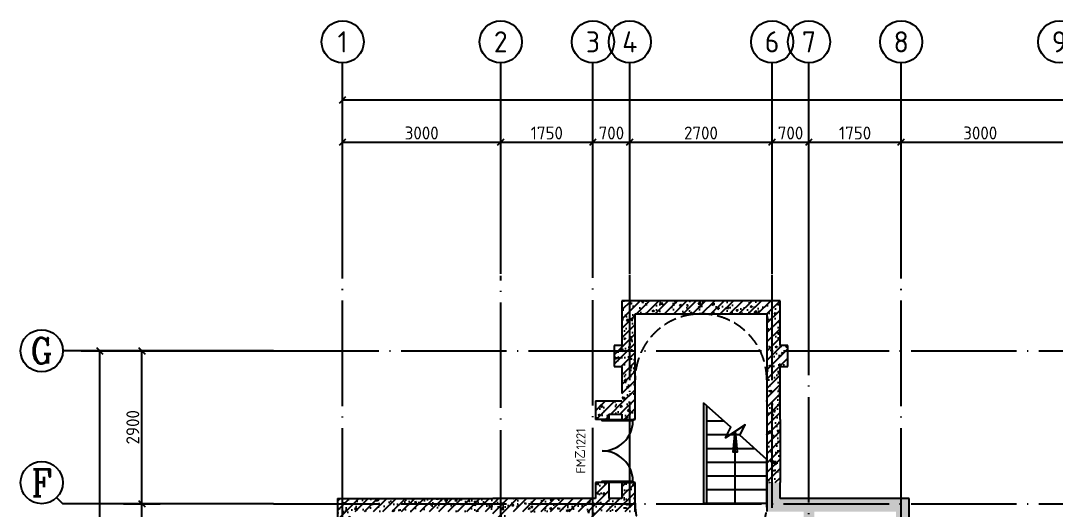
# Model space of a CAD drawing. Extents: x 1129508 to 1196731, y 2982646 to 3009272.
# Drawn here: x 1129508 to 1149143, y 3000007 to 3009272 of the extents above; entities that cross this region are included whole.
import ezdxf
from ezdxf.enums import TextEntityAlignment as Align

# ---------------------------------------------------------------- set-up
doc = ezdxf.new("R2010")
doc.units = 0
doc.header["$LTSCALE"] = 1000
doc.linetypes.add('DASH', pattern=[0.35, 0.25, -0.1])
doc.linetypes.add('DOTE', pattern=[2.42, 2, -0.2, 0.02, -0.2])
for name, color, linetype in [('AXIS', 3, 'Continuous'), ('AXIS_TEXT', 7, 'Continuous'), ('COLUMN', 2, 'Continuous'), ('DOOR_FIRE', 4, 'Continuous'), ('DOOR_FIRE_TEXT', 7, 'Continuous'), ('DOTE', 8, 'DOTE'), ('PUB_HATCH', 8, 'Continuous'), ('STAIR', 8, 'Continuous'), ('WALL', 2, 'Continuous'), ('WINDOW', 4, 'Continuous')]:
    doc.layers.add(name, color=color, linetype=linetype)
doc.styles.add('_TCH_AXIS', font='COMPLEX', dxfattribs={"bigfont": 'GBCBIG'})
doc.styles.add('CADReader_TextStyle', font='tssdeng.shx', dxfattribs={"height": 0.2, "bigfont": 'gbcbig.shx'})
doc.styles.add('COMPLEX', font='COMPLEX')
pattern_1 = [(45, (0, 0), (-88.3883476, 88.3883476), []), (50, (0, 0), (358.63009, -31.376067), [37.5, -412.5]), (355, (0, 0), (-69.375667, 376.096067), [30, -330]), (100.4514, (29.9, -2.6), (289.25469, 344.71977), [31.870095, -350.571056]), (46.1842, (0, 100), (533.620524, -82.75951), [56.25, -618.75]), (96.6356, (44.47, 93.1), (467.33135, 487.05894), [47.80514, -525.8565]), (351.1842, (0, 100), (467.33097, 487.0593), [45, -495]), (21, (50, 75), (298.453526, -201.309445), [37.5, -412.5]), (326, (50, 75), (121.657666, 362.57502), [30, -330]), (71.4514, (74.87, 58.22), (420.111314, 161.26525), [31.870095, -350.571056]), (37.5, (0, 0), (6.0799277, 166.446927), [0, -326, 0, -335, 0, -331.25]), (7.5, (0, 0), (131.534769, 197.205856), [0, -191, 0, -318.5, 0, -126.25]), (-32.5, (-111.5, 0), (266.911218, -11.277436), [0, -125, 0, -390, 0, -517.5]), (-42.5, (-161.5, 0), (291.593085, 50.052491), [0, -162.5, 0, -259, 0, -367.5])]

# ---------------------------------------------------------------- blocks, each defined once
blk = doc.blocks.new('_AXISO')
blk.add_circle((0, 0), 0.5)
at = {"layer": 'AXIS_TEXT', "style": 'COMPLEX', "width": 1.041667}
blk.add_attdef('A', text='', height=0.56, dxfattribs=at).set_placement((-0.25, -0.28), (0.25, -0.28), align=Align.FIT)
blk = doc.blocks.new('21325465')
at = {"layer": 'AXIS', "linetype": 'Continuous'}
for p, q in [((6275563, 305116), (6275563, 309116)), ((6278563, 305116), (6278563, 309116)), ((6280313, 305116), (6280313, 309116)), ((6281013, 305116), (6281013, 309116)), ((6283713, 305116), (6283713, 309116)), ((6284413, 305116), (6284413, 309116)), ((6286163, 305116), (6286163, 309116)), ((6275563, 305116), (6275563, 308766)), ((6275501, 308354), (6275625, 308478)), ((6275563, 308416), (6330313, 308416)), ((6275563, 305116), (6275563, 307966)), ((6278563, 307266), (6278563, 307966)), ((6280313, 307266), (6280313, 307966)), ((6281013, 307266), (6281013, 307966)), ((6283713, 307266), (6283713, 307966)), ((6284413, 307266), (6284413, 307966)), ((6286163, 307266), (6286163, 307966)), ((6275501, 307554), (6275625, 307678)), ((6275563, 307616), (6330313, 307616)), ((6278501, 307554), (6278625, 307678)), ((6280251, 307554), (6280375, 307678)), ((6280951, 307554), (6281075, 307678)), ((6283651, 307554), (6283775, 307678)), ((6284351, 307554), (6284475, 307678)), ((6286101, 307554), (6286225, 307678)), ((6270602, 303658), (6274252, 303658)), ((6270890, 303720), (6271014, 303596)), ((6270952, 289658), (6270952, 303658)), ((6271402, 303658), (6274252, 303658)), ((6271690, 303720), (6271814, 303596)), ((6271752, 289658), (6271752, 303658)), ((6271690, 300820), (6271814, 300696)), ((6271402, 300758), (6272102, 300758))]:
    blk.add_line(p, q, dxfattribs=at)
at = {"layer": 'AXIS'}
for p, q in [((6274252, 303658), (6270252, 303658)), ((6270135, 300875), (6270252, 300758)), ((6274252, 300758), (6270252, 300758))]:
    blk.add_line(p, q, dxfattribs=at)
at = {"layer": 'AXIS', "linetype": 'Continuous'}
for centre in [(6275563, 309516), (6278563, 309516), (6280313, 309516), (6281013, 309516), (6283713, 309516), (6284413, 309516), (6286163, 309516), (6289163, 309516)]:
    blk.add_circle(centre, 400, dxfattribs=at)
at = {"layer": 'DOTE'}
for p, q in [((6275563, 288090), (6275563, 305116)), ((6278563, 288053), (6278563, 305079)), ((6280313, 295358), (6280313, 305116)), ((6281013, 298258), (6281013, 305116)), ((6283713, 298258), (6283713, 305116)), ((6284413, 298358), (6284413, 305116)), ((6286163, 288090), (6286163, 305116)), ((6274252, 303658), (6331876, 303658)), ((6274252, 300758), (6331876, 300758))]:
    blk.add_line(p, q, dxfattribs=at)
at = {"layer": 'AXIS'}
ref = blk.add_blockref('_AXISO', (6269852, 303658), dxfattribs=dict(at, xscale=800, yscale=800, zscale=800))
ref.add_attrib('A', 'G', dxfattribs={"layer": 'AXIS_TEXT', "height": 486, "style": '_TCH_AXIS'}).set_placement((6269644, 303415), (6270061, 303415), align=Align.FIT)
ref = blk.add_blockref('_AXISO', (6269852, 301158), dxfattribs=dict(at, xscale=800, yscale=800, zscale=800))
ref.add_attrib('A', 'F', dxfattribs={"layer": 'AXIS_TEXT', "height": 509, "style": '_TCH_AXIS'}).set_placement((6269658, 300903), (6270046, 300903), align=Align.FIT)
at = {"layer": 'AXIS', "color": 7, "style": 'CADReader_TextStyle'}
for s, p in [('1', (6275563, 309516)), ('2', (6278563, 309516)), ('3', (6280313, 309516)), ('4', (6281013, 309516)), ('6', (6283713, 309516)), ('7', (6284413, 309516)), ('8', (6286163, 309516)), ('9', (6289163, 309516))]:
    blk.add_text(s, height=400, dxfattribs=at).set_placement(p, align=Align.MIDDLE_CENTER)
for s, rotation, p in [('3000', 360, (6277063, 307910)), ('1750', 360, (6279438, 307910)), ('700', 360, (6280663, 307910)), ('2700', 360, (6282363, 307910)), ('700', 360, (6284063, 307910)), ('1750', 360, (6285288, 307910)), ('3000', 360, (6287663, 307910)), ('2900', 90, (6271458, 302208))]:
    blk.add_text(s, height=245, rotation=rotation, dxfattribs=at).set_placement(p, align=Align.TOP_CENTER)
blk = doc.blocks.new('SIPIN1-1-1')
at = {"layer": 'PUB_HATCH'}
h = blk.add_hatch(dxfattribs=at)
h.set_pattern_fill('钢筋混凝土', color=256, scale=50, style=0, pattern_type=2)
h.set_pattern_definition(pattern_1)
h.paths.add_polyline_path([(-286673, 2638286), (-286673, 2637686), (-286423, 2637686), (-286423, 2638536), (-289423, 2638536), (-289423, 2637686), (-289173, 2637686), (-289173, 2638286)], flags=0)
h = blk.add_hatch(dxfattribs=at)
h.set_pattern_fill('钢筋混凝土', color=256, scale=50, style=0, pattern_type=2)
h.set_pattern_definition(pattern_1)
h.paths.add_polyline_path([(-289173, 2637286), (-289173, 2637686), (-289573, 2637686), (-289573, 2637286)], flags=0)
h = blk.add_hatch(dxfattribs=at)
h.set_pattern_fill('钢筋混凝土', color=256, scale=50, style=0, pattern_type=2)
h.set_pattern_definition(pattern_1)
h.paths.add_polyline_path([(-286273, 2637286), (-286273, 2637686), (-286673, 2637686), (-286673, 2637286)], flags=0)
h = blk.add_hatch(dxfattribs=at)
h.set_pattern_fill('钢筋混凝土', color=256, scale=50, style=0, pattern_type=2)
h.set_pattern_definition(pattern_1)
h.paths.add_polyline_path([(-289423, 2636286), (-289173, 2636286), (-289173, 2637286), (-289423, 2637286)], flags=0)
h = blk.add_hatch(dxfattribs=at)
h.set_pattern_fill('钢筋混凝土', color=256, scale=50, style=0, pattern_type=2)
h.set_pattern_definition(pattern_1)
h.paths.add_polyline_path([(-286423, 2636286), (-286423, 2637286), (-286673, 2637286), (-286673, 2636286)], flags=0)
h = blk.add_hatch(dxfattribs=at)
h.set_pattern_fill('钢筋混凝土', color=256, scale=50, style=0, pattern_type=2)
h.set_pattern_definition(pattern_1)
h.paths.add_polyline_path([(-289423, 2636636), (-289923, 2636636), (-289773, 2636486), (-289673, 2636386), (-289423, 2636386)], flags=0)
h = blk.add_hatch(dxfattribs=at)
h.set_pattern_fill('钢筋混凝土', color=256, scale=50, style=0, pattern_type=2)
h.set_pattern_definition(pattern_1)
h.paths.add_polyline_path([(-289773, 2636486), (-289923, 2636636), (-289923, 2636286), (-289673, 2636286), (-289673, 2636386)], flags=0)
h = blk.add_hatch(dxfattribs=at)
h.set_pattern_fill('钢筋混凝土', color=256, scale=50, style=0, pattern_type=2)
h.set_pattern_definition(pattern_1)
h.paths.add_polyline_path([(-286673, 2636286), (-286673, 2635086), (-286423, 2635086), (-286423, 2636286)], flags=0)
h = blk.add_hatch(dxfattribs=at)
h.set_pattern_fill('钢筋混凝土', color=256, scale=50, style=0, pattern_type=2)
h.set_pattern_definition(pattern_1)
h.paths.add_polyline_path([(-289173, 2635086), (-289423, 2635086), (-289423, 2634786), (-291873, 2634786), (-291873, 2633586), (-292373, 2633586), (-292373, 2633336), (-291823, 2633336), (-291823, 2629986), (-291623, 2629986), (-291623, 2634536), (-290073, 2634536), (-290073, 2632636), (-287873, 2632636), (-287873, 2632836), (-289873, 2632836), (-289873, 2634536), (-289173, 2634536)], flags=0)
h = blk.add_hatch(dxfattribs=at)
h.set_pattern_fill('钢筋混凝土', color=256, scale=50, style=0, pattern_type=2)
h.set_pattern_definition(pattern_1)
h.paths.add_polyline_path([(-289673, 2634786), (-289673, 2635086), (-289923, 2635086), (-289923, 2634786)], flags=0)
h = blk.add_hatch(dxfattribs=at)
h.set_pattern_fill('钢筋混凝土', color=256, scale=50, style=0, pattern_type=2)
h.set_pattern_definition(pattern_1)
h.paths.add_polyline_path([(-275823, 2635086), (-275823, 2634786), (-278273, 2634786), (-278273, 2633586), (-283973, 2633586), (-283973, 2634786), (-286423, 2634786), (-286423, 2635086), (-286673, 2635086), (-286673, 2634536), (-285973, 2634536), (-285973, 2632636), (-285773, 2632636), (-285773, 2634536), (-284223, 2634536), (-284223, 2629986), (-284023, 2629986), (-284023, 2633336), (-281223, 2633336), (-281223, 2630885), (-283023, 2630885), (-283023, 2630685), (-279223, 2630685), (-279223, 2630885), (-281023, 2630885), (-281023, 2633336), (-278223, 2633336), (-278223, 2629986), (-278023, 2629986), (-278023, 2634536), (-276473, 2634536), (-276473, 2632636), (-276273, 2632636), (-276273, 2634536), (-275573, 2634536), (-275573, 2635086)], flags=0)
h = blk.add_hatch(dxfattribs=at)
h.set_pattern_fill('钢筋混凝土', color=256, scale=50, style=0, pattern_type=2)
h.set_pattern_definition(pattern_1)
h.paths.add_polyline_path([(-294573, 2633586), (-294573, 2634536), (-294723, 2634686), (-294823, 2634786), (-294823, 2633586)], flags=0)
h = blk.add_hatch(dxfattribs=at)
h.set_pattern_fill('钢筋混凝土', color=256, scale=50, style=0, pattern_type=2)
h.set_pattern_definition(pattern_1)
h.paths.add_polyline_path([(-291873, 2634786), (-294823, 2634786), (-294723, 2634686), (-294573, 2634536), (-291873, 2634536)], flags=0)
at = {"layer": 'COLUMN'}
for points in [[(-286423, 2638536), (-289423, 2638536)], [(-289423, 2638536), (-289423, 2638386)], [(-286423, 2637686), (-286423, 2638536)], [(-289173, 2637686), (-289173, 2638286)], [(-289173, 2638286), (-286673, 2638286)], [(-289423, 2637686), (-289573, 2637686)], [(-289573, 2637686), (-289573, 2637286)], [(-289173, 2637286), (-289173, 2637686)], [(-289173, 2637686), (-289173, 2637686)], [(-289173, 2637686), (-289173, 2637686)], [(-286273, 2637686), (-286423, 2637686)], [(-286423, 2637686), (-286423, 2637686)], [(-286273, 2637286), (-286273, 2637686)], [(-289573, 2637286), (-289423, 2637286)], [(-289173, 2637286), (-289173, 2637286)], [(-289173, 2636286), (-289173, 2637286)], [(-289173, 2637286), (-289173, 2637286)], [(-286423, 2637286), (-286273, 2637286)], [(-286423, 2636286), (-286423, 2637286)], [(-286423, 2637286), (-286423, 2637286)], [(-289173, 2636286), (-289173, 2636286)], [(-286423, 2636286), (-286423, 2636286)], [(-289173, 2635086), (-289173, 2635086)], [(-289173, 2634536), (-289173, 2635086)], [(-286673, 2635086), (-286673, 2634536)], [(-286423, 2634786), (-286423, 2635086)], [(-289923, 2634786), (-291873, 2634786)], [(-289423, 2634786), (-289673, 2634786)], [(-283973, 2634786), (-286423, 2634786)], [(-283973, 2633586), (-283973, 2634786)]]:
    blk.add_lwpolyline(points, dxfattribs=at)
at = {"layer": 'DOOR_FIRE', "linetype": 'Continuous'}
for points in [[(-289213, 2636256), (-289798, 2636256), (-289798, 2636286), (-289213, 2636286), (-289213, 2636256)], [(-289213, 2635086), (-289798, 2635086), (-289798, 2635116), (-289213, 2635116), (-289213, 2635086)]]:
    blk.add_lwpolyline(points, dxfattribs=at)
for centre, start, end in [((-289798, 2636271), 270, 358.5307), ((-289798, 2635101), 1.4693, 90)]:
    blk.add_arc(centre, 585, start, end, dxfattribs=at)
at = {"layer": 'STAIR', "linetype": 'Continuous'}
for p, q in [((-287813, 2634696), (-287813, 2636544)), ((-287813, 2636256), (-287491, 2636256)), ((-287813, 2635996), (-287200, 2635996)), ((-287813, 2635736), (-286909, 2635736)), ((-287813, 2635476), (-286673, 2635476)), ((-287813, 2635216), (-286673, 2635216)), ((-287813, 2634956), (-286673, 2634956))]:
    blk.add_line(p, q, dxfattribs=at)
for points in [[(-287873, 2636598), (-287873, 2634696), (-286673, 2634696), (-286673, 2635524), (-287188, 2635986), (-287086, 2636184), (-287459, 2635938), (-287357, 2636136), (-287873, 2636598)], [(-287273, 2634696), (-287273, 2636061), (-287233, 2635661), (-287313, 2635661), (-287273, 2636061)]]:
    blk.add_lwpolyline(points, dxfattribs=at)
at = {"layer": 'STAIR', "color": 9, "linetype": 'DASH'}
for centre, start, end in [((-287923, 2637036), 0, 180), ((-287923, 2634696), 180, 0)]:
    blk.add_arc(centre, 1250, start, end, dxfattribs=at)
at = {"layer": 'WALL'}
for points in [[(-289423, 2638536), (-289423, 2638536)], [(-289423, 2638386), (-289423, 2637686)], [(-289423, 2638386), (-289423, 2638386)], [(-286673, 2638286), (-286673, 2637486)], [(-286673, 2637486), (-286673, 2637486)], [(-286673, 2637486), (-286673, 2636786)], [(-286673, 2637486), (-286673, 2637486)], [(-289423, 2637286), (-289423, 2636786)], [(-289423, 2636786), (-289423, 2636786)], [(-286673, 2636786), (-286673, 2636786)], [(-286673, 2636786), (-286673, 2635086)], [(-286673, 2636786), (-286673, 2636786)], [(-289923, 2636636), (-289423, 2636636)], [(-289923, 2636636), (-289923, 2636286)], [(-289673, 2636286), (-289923, 2636286)], [(-289673, 2636386), (-289423, 2636386)], [(-289673, 2636386), (-289673, 2636286)], [(-289423, 2636386), (-289423, 2636286)], [(-289423, 2636286), (-289423, 2636286)], [(-286423, 2636286), (-286423, 2635086)], [(-289923, 2635086), (-289923, 2634786)], [(-289673, 2635086), (-289923, 2635086)], [(-289673, 2635086), (-289673, 2634786)], [(-289423, 2635086), (-289423, 2634786)], [(-289173, 2635086), (-289423, 2635086)], [(-289173, 2635086), (-289173, 2635086)], [(-294823, 2634786), (-294823, 2633586)], [(-294823, 2634786), (-291873, 2634786)]]:
    blk.add_lwpolyline(points, dxfattribs=at)
at = {"layer": 'WINDOW', "linetype": 'Continuous'}
for p, q in [((-289423, 2636286), (-289173, 2636286)), ((-289423, 2635086), (-289173, 2635086))]:
    blk.add_line(p, q, dxfattribs=at)
at = {"layer": 'DOTE'}
blk.add_blockref('21325465', (-6570286, 2333928), dxfattribs=at)
at = {"layer": 'DOOR_FIRE_TEXT', "style": 'CADReader_TextStyle'}
blk.add_text('FM乙1221', height=175, rotation=90, dxfattribs=at).set_placement((-290203, 2635686), align=Align.MIDDLE_CENTER)

msp = doc.modelspace()

# ---------------------------------------------------------------- block references
msp.add_blockref('SIPIN1-1-1', (1430341, 365427))

doc.saveas('drawing.dxf')
